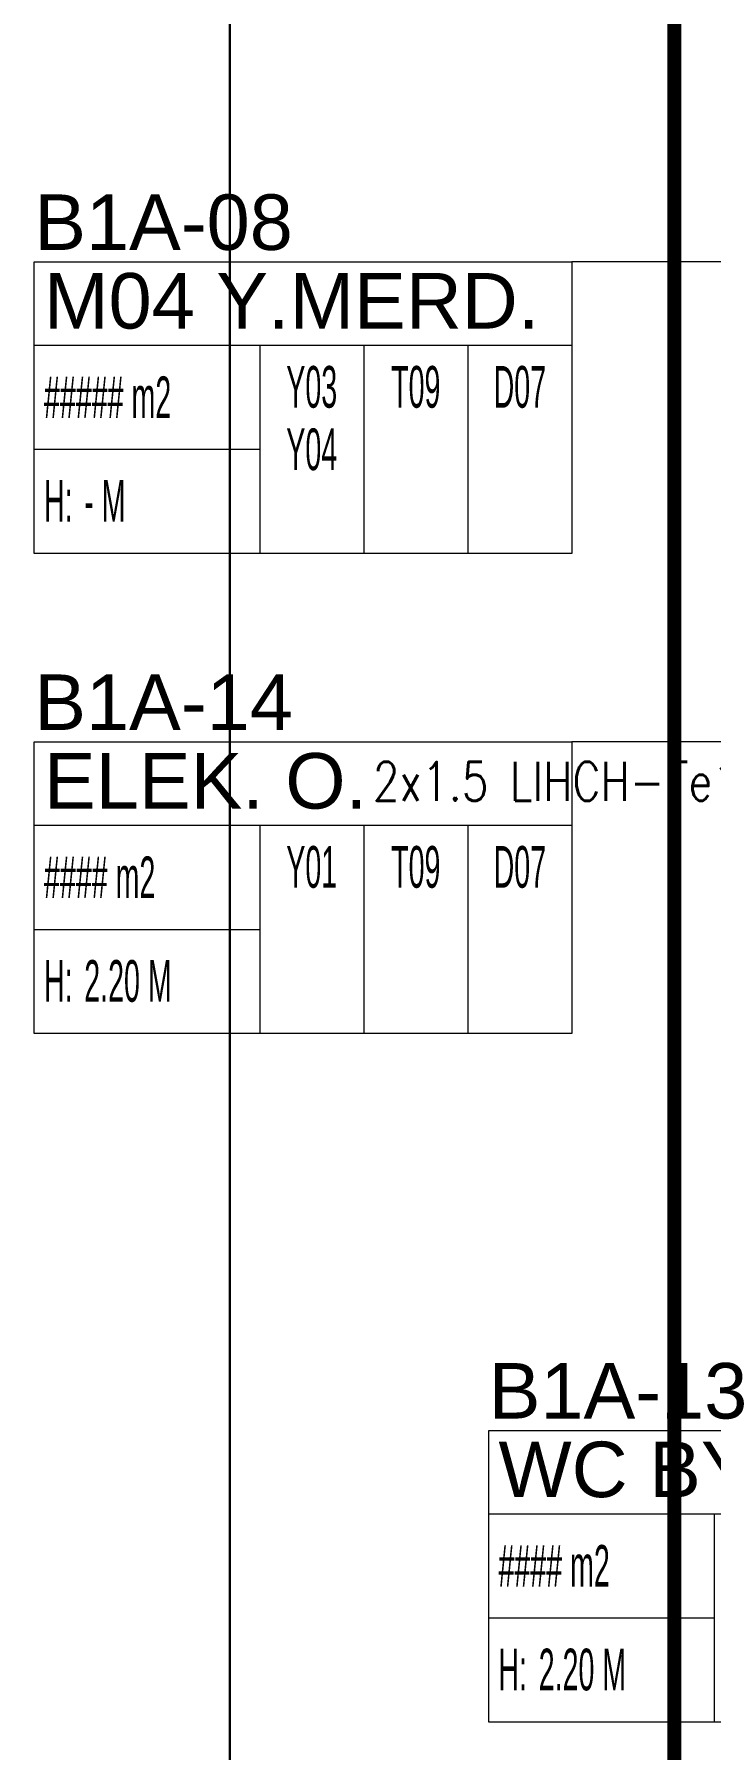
# Model space of a CAD drawing. Header units: metres. Extents: x -19121 to 152404, y -12107 to 46241.
# Drawn here: x 91919 to 92406, y 1278 to 2514 of the extents above; entities that cross this region are included whole.
import ezdxf
from ezdxf.enums import TextEntityAlignment as Align

# ---------------------------------------------------------------- set-up
doc = ezdxf.new("R2010")
doc.units = ezdxf.units.M
doc.header["$LTSCALE"] = 50
doc.header["$MEASUREMENT"] = 0
doc.linetypes.add('DOT2', pattern=[0.125, 0, -0.125])
doc.layers.get('0').update_dxf_attribs({"color": 9, "lineweight": 9})
for name, color, linetype, lineweight in [('20', 9, 'DOT2', 9), ('21_mahal200', 9, 'Continuous', 9), ('E-MODÜL HATTI', 6, 'Continuous', 30), ('E-YAZI', 7, 'Continuous', 30)]:
    doc.layers.add(name, color=color, linetype=linetype, lineweight=lineweight)
doc.styles.add('Arial', font='arial.ttf', dxfattribs={"height": 2.5})
doc.styles.add('E-YAZI', font='txttw.shx', dxfattribs={"height": 200})
doc.styles.add('MuuM_TEXT-STANDART', font='ARIALN.TTF')
doc.dimstyles.new('MuuM_DIM200', dxfattribs={"dimscale": 20, "dimtxt": 2, "dimasz": 1, "dimexe": 1, "dimexo": 1, "dimgap": 1, "dimtad": 1, "dimdec": 1, "dimrnd": 0.5, "dimdsep": 46, "dimtxsty": 'MuuM_TEXT-STANDART', "dimblk": 'ARCHTICK', "dimcen": 0, "dimdle": 0.15, "dimclrd": 256, "dimclre": 256, "dimclrt": 256, "dimadec": 0, "dimazin": 0, "dimtfac": 5, "dimtdec": 1, "dimtix": 1, "dimtmove": 2, "dimatfit": 3, "dimldrblk": 'DOT', "dimfxl": 3, "dimfxlon": 1, "dimtolj": 1, "dimlwd": -1, "dimlwe": -1, "dimarcsym": 0})

# ---------------------------------------------------------------- blocks, each defined once
blk = doc.blocks.new('_ArchTick')
at = {"color": 0, "linetype": 'ByBlock', "const_width": 0.15}
blk.add_lwpolyline([(-0.5, -0.5), (0.5, 0.5)], dxfattribs=at)
blk = doc.blocks.new('_Dot')
at = {"color": 0, "linetype": 'ByBlock', "lineweight": -2}
blk.add_line((-0.5, 0), (-1, 0), dxfattribs=at)
at = {"color": 0, "linetype": 'ByBlock', "const_width": 0.5}
blk.add_lwpolyline([(-0.25, 0, 1), (0.25, 0, 1)], format="xyb", close=True, dxfattribs=at)
blk = doc.blocks.new('0_roomno2')
blk.add_lwpolyline([(19.375, -10.5), (0, -10.5), (0, 0), (19.375, 0)], close=True)
for points in [[(0, -3), (19.375, -3)], [(8.125, -3), (8.125, -10.5)], [(11.875, -3), (11.875, -10.5)], [(15.625, -3), (15.625, -10.5)], [(0, -6.75), (8.125, -6.75)]]:
    blk.add_lwpolyline(points)
at = {"style": 'MuuM_TEXT-STANDART', "width": 0.6}
blk.add_text('H:', height=1.5, dxfattribs=at).set_placement((0.35, -8.608), align=Align.MIDDLE_LEFT)
at = {"style": 'Arial'}
blk.add_attdef('ODANO', (0, 1.17), '', height=2, dxfattribs=at)
blk.add_attdef('MEKANADI', text='', height=2, dxfattribs=at).set_placement((0.35, -3), align=Align.BOTTOM_LEFT)
at = {"style": 'MuuM_TEXT-STANDART', "width": 0.6}
for tag, p in [('M2', (0.35, -4.875)), ('TEMIZTAVANYUKSEKLIGI', (1.8, -8.608))]:
    blk.add_attdef(tag, text='', height=1.5, dxfattribs=at).set_placement(p, align=Align.MIDDLE_LEFT)
for tag, p in [('YER01', (10, -4.5)), ('TAVAN01', (13.75, -4.5)), ('DUVAR01', (17.5, -4.5)), ('YER02', (10, -6.75)), ('TAVAN02', (13.75, -6.75)), ('DUVAR02', (17.5, -6.75)), ('YER03', (10, -9)), ('TAVAN03', (13.75, -9)), ('DUVAR03', (17.5, -9))]:
    blk.add_attdef(tag, text='', height=1.5, dxfattribs=at).set_placement(p, align=Align.MIDDLE_CENTER)
blk = doc.blocks.new('1.Bod.Ara.Mimari Elk')
at = {"layer": '20', "ltscale": 2, "const_width": 10}
blk.add_lwpolyline([(8380, -5050), (8380, -8690), (12080, -8690), (12080, -6110), (9520, -6110), (9520, -5050)], close=True, dxfattribs=at)
at = {"layer": '21_mahal200'}
ref = blk.add_blockref('0_roomno2', (7918.66, -6279.81), dxfattribs=dict(at, xscale=20, yscale=20, zscale=20))
ref.add_attrib('ODANO', 'B1A-08', (7918.66, -6271.17), dxfattribs={"layer": '0', "height": 40, "style": 'Arial'})
ref.add_attrib('MEKANADI', 'M04 Y.MERD.', dxfattribs={"layer": '0', "height": 40, "style": 'Arial'}).set_placement((7925.66, -6339.81), align=Align.BOTTOM_LEFT)
ref.add_attrib('M2', '##### m2', dxfattribs={"layer": '0', "height": 30, "style": 'MuuM_TEXT-STANDART', "width": 0.6}).set_placement((7925.66, -6377.31), align=Align.MIDDLE_LEFT)
ref.add_attrib('TEMIZTAVANYUKSEKLIGI', '- M', dxfattribs={"layer": '0', "height": 30, "style": 'MuuM_TEXT-STANDART', "width": 0.6}).set_placement((7954.66, -6451.97), align=Align.MIDDLE_LEFT)
ref.add_attrib('YER01', 'Y03', dxfattribs={"layer": '0', "height": 30, "style": 'MuuM_TEXT-STANDART', "width": 0.6}).set_placement((8118.66, -6369.81), align=Align.MIDDLE_CENTER)
ref.add_attrib('TAVAN01', 'T09', dxfattribs={"layer": '0', "height": 30, "style": 'MuuM_TEXT-STANDART', "width": 0.6}).set_placement((8193.66, -6369.81), align=Align.MIDDLE_CENTER)
ref.add_attrib('DUVAR01', 'D07', dxfattribs={"layer": '0', "height": 30, "style": 'MuuM_TEXT-STANDART', "width": 0.6}).set_placement((8268.66, -6369.81), align=Align.MIDDLE_CENTER)
ref.add_attrib('YER02', 'Y04', dxfattribs={"layer": '0', "height": 30, "style": 'MuuM_TEXT-STANDART', "width": 0.6}).set_placement((8118.66, -6414.81), align=Align.MIDDLE_CENTER)
ref = blk.add_blockref('0_roomno2', (7918.66, -6625.67), dxfattribs=dict(at, xscale=20, yscale=20, zscale=20))
ref.add_attrib('ODANO', 'B1A-14', (7918.66, -6617.02), dxfattribs={"layer": '0', "height": 40, "style": 'Arial'})
ref.add_attrib('MEKANADI', 'ELEK. O.', dxfattribs={"layer": '0', "height": 40, "style": 'Arial'}).set_placement((7925.66, -6685.67), align=Align.BOTTOM_LEFT)
ref.add_attrib('M2', '#### m2', dxfattribs={"layer": '0', "height": 30, "style": 'MuuM_TEXT-STANDART', "width": 0.6}).set_placement((7925.66, -6723.17), align=Align.MIDDLE_LEFT)
ref.add_attrib('TEMIZTAVANYUKSEKLIGI', '2.20 M', dxfattribs={"layer": '0', "height": 30, "style": 'MuuM_TEXT-STANDART', "width": 0.6}).set_placement((7954.66, -6797.83), align=Align.MIDDLE_LEFT)
ref.add_attrib('YER01', 'Y01', dxfattribs={"layer": '0', "height": 30, "style": 'MuuM_TEXT-STANDART', "width": 0.6}).set_placement((8118.66, -6715.67), align=Align.MIDDLE_CENTER)
ref.add_attrib('TAVAN01', 'T09', dxfattribs={"layer": '0', "height": 30, "style": 'MuuM_TEXT-STANDART', "width": 0.6}).set_placement((8193.66, -6715.67), align=Align.MIDDLE_CENTER)
ref.add_attrib('DUVAR01', 'D07', dxfattribs={"layer": '0', "height": 30, "style": 'MuuM_TEXT-STANDART', "width": 0.6}).set_placement((8268.66, -6715.67), align=Align.MIDDLE_CENTER)
ref = blk.add_blockref('0_roomno2', (8246.26, -7121.76), dxfattribs=dict(at, xscale=20, yscale=20, zscale=20))
ref.add_attrib('ODANO', 'B1A-13', (8246.26, -7113.12), dxfattribs={"layer": '0', "height": 40, "style": 'Arial'})
ref.add_attrib('MEKANADI', 'WC BY', dxfattribs={"layer": '0', "height": 40, "style": 'Arial'}).set_placement((8253.26, -7181.76), align=Align.BOTTOM_LEFT)
ref.add_attrib('M2', '#### m2', dxfattribs={"layer": '0', "height": 30, "style": 'MuuM_TEXT-STANDART', "width": 0.6}).set_placement((8253.26, -7219.26), align=Align.MIDDLE_LEFT)
ref.add_attrib('TEMIZTAVANYUKSEKLIGI', '2.20 M', dxfattribs={"layer": '0', "height": 30, "style": 'MuuM_TEXT-STANDART', "width": 0.6}).set_placement((8282.26, -7293.92), align=Align.MIDDLE_LEFT)
ref.add_attrib('YER01', 'Y08', dxfattribs={"layer": '0', "height": 30, "style": 'MuuM_TEXT-STANDART', "width": 0.6}).set_placement((8446.26, -7211.76), align=Align.MIDDLE_CENTER)
ref.add_attrib('TAVAN01', 'T01', dxfattribs={"layer": '0', "height": 30, "style": 'MuuM_TEXT-STANDART', "width": 0.6}).set_placement((8521.26, -7211.76), align=Align.MIDDLE_CENTER)
ref.add_attrib('DUVAR01', 'D11', dxfattribs={"layer": '0', "height": 30, "style": 'MuuM_TEXT-STANDART', "width": 0.6}).set_placement((8596.26, -7211.76), align=Align.MIDDLE_CENTER)
ref.add_attrib('TAVAN02', 'T09', dxfattribs={"layer": '0', "height": 30, "style": 'MuuM_TEXT-STANDART', "width": 0.6}).set_placement((8521.26, -7256.76), align=Align.MIDDLE_CENTER)
for points in [[(8510.4, -6279.81), (8306.16, -6279.81)], [(8510.4, -6625.67), (8306.16, -6625.67)]]:
    blk.add_leader(points, dimstyle='MuuM_DIM200', override={"dimasz": 1, "dimfxl": 10}, dxfattribs=at)

msp = doc.modelspace()

# ---------------------------------------------------------------- linework, layer by layer
at = {"layer": 'E-MODÜL HATTI', "ltscale": 50}
msp.add_line((92059.6, 521.7), (92059.6, 4330.2), dxfattribs=at)

# ---------------------------------------------------------------- block references
msp.add_blockref('1.Bod.Ara.Mimari Elk', (84000, 8630))

# ---------------------------------------------------------------- texts
at = {"layer": 'E-YAZI', "color": 3, "style": 'E-YAZI', "width": 0.8}
msp.add_text('2x1.5 LIHCH-Fe180/PH90', height=28, dxfattribs=at).set_placement((92162.6, 1962))

doc.saveas('drawing.dxf')
